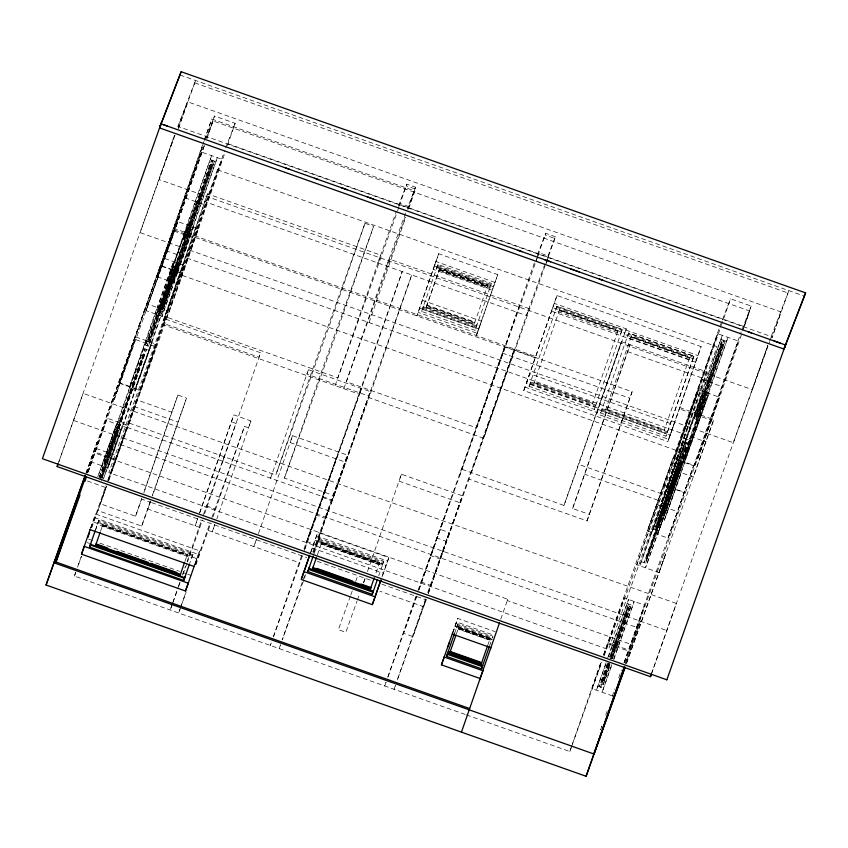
<?xml version="1.0" encoding="UTF-8"?>
<svg xmlns="http://www.w3.org/2000/svg" width="848" height="848" viewBox="0 0 848 848"><rect width="100%" height="100%" fill="white"/><g stroke="black" fill="none" stroke-linecap="round" stroke-linejoin="round"><path stroke-width="0.64" stroke-dasharray="4.24 3.18" d="M408.036 209.021L415.541 187.228L406.817 184.143L397.733 207.601M58.947 461.577L83.125 393.366L676.418 603.479L651.338 674.192M174.54 135.192L159.095 179.564L752.377 389.688L767.832 345.316L651.264 674.33M178.663 127.709L187.684 101.813L780.966 311.937L771.956 337.833L788.863 290.641L769.624 340.43M178.239 128.938L195.581 80.518L177.274 127.878M98.686 442.921L96.99 442.317L90.27 461.619L112.604 469.538L155.809 346.747L135.182 339.444L88.012 472.696M204.379 145.782L174.964 230.232L535.311 357.856L535.777 356.573L173.723 228.345L105.979 417.82L128.313 425.728M87.111 472.612L203.191 145.612M87.588 472.855L106.159 420.354L126.797 427.657L108.226 480.159M87.673 472.845L106.159 420.354M119.356 382.777L146.863 303.796L167.501 311.099L139.994 390.08L119.356 382.777L202.492 145.04M86.178 473.099L165.964 250.648L203.997 141.404M204.432 140.164L211.788 119.049L414.895 190.98L408.376 209.657M112.699 398.507L114.395 399.111L135.182 339.444M157.368 276.787L201.305 151.993L221.943 159.297L194.436 238.277L178.006 284.091L157.368 276.787L201.305 151.993M145.973 310.633L177.476 221.508L198.103 228.812L182.627 273.257L166.611 317.936L145.973 310.633L177.476 221.508M204.188 145.644L166.992 252.45L165.296 251.856M227.412 145.527L235.14 123.331L214.502 116.028L206.774 138.224L213.028 120.935L749.674 310.993L742.753 330.868M206.976 138.319L213.028 120.935M97.902 476.502L116.483 424L97.986 476.491M129.786 386.9L102.279 465.881L118.402 420.831L124.073 422.834L107.95 467.884L135.447 388.903M117.989 422.071L145.496 343.09L129.373 388.151L135.033 390.154L151.156 345.104L123.66 424.085M107.834 452.609L98.675 478.929L106.869 456.107M106.837 456.224L116.96 427.148L107.802 452.726L109.222 453.235L118.381 427.646L108.258 456.722M171.89 269.547L156.286 314.279L173.607 266.134L160.378 304.061L163.219 305.068L176.448 267.141M145.612 345.284L158.841 307.368L161.671 308.365L148.442 346.291L145.612 345.284L160.505 303.764L163.335 304.771L148.442 346.291M188.203 224.02L172.6 268.752L178.26 270.766L193.863 226.024L188.203 224.02L171.773 269.834M119.822 421.329L145.029 348.952L105.587 461.026L120.331 419.813L121.741 420.311L106.996 461.524L132.203 389.147M183.624 239.306L211.618 160.155L198.39 198.072L201.22 199.079L214.449 161.152L163.749 304.421L201.347 198.782L198.517 197.785L183.624 239.306L186.454 240.302M99.894 479.968L109.244 453.118M116.028 433.72L131.652 388.882M185.044 235.299L196.853 201.379L199.683 202.386L187.874 236.295M120.384 421.604L143.757 354.835L108.279 455.652L121.041 420.067M160.261 307.866L147.033 345.793L161.926 304.273M162.01 307.114L160.601 306.616L173.384 269.908M121.232 421.827L146.439 349.45L101.537 477.583L118.148 430.551M161.798 304.559L210.908 164.406L185.754 235.543M161.3 306.87L199.927 198.284M102.163 478.028L119.791 428.155L110.441 455.016L109.01 454.507L100.764 477.551M174.317 270.894L149.153 342.03L198.273 201.877M199.81 198.58L213.039 160.654L198.146 202.174M161.618 308.184L163.039 308.683L191.033 229.532L151.644 342.91L145.983 340.896L173.607 261.629L157.177 307.442M177.561 271.551L161.957 316.293L178.387 270.47L172.727 268.466M90.694 527.965L95.633 514.036L199.63 550.871L194.521 565.436M335.119 385.649L380.657 255.142L207.537 193.832L162 324.339L359.51 394.288L306.34 542.55L402.238 271.583L359.51 394.288M465.107 714.429L74.423 576.068L75.726 572.336M81.366 556.15L77.454 567.354L81.514 556.299M91.277 527.668L105.947 485.544M107.685 480.562L224.699 150.478M207.537 193.832L164.798 316.537L337.917 377.848L397.224 211.926M106.445 486.084L97.902 510.591L141.69 526.099L150.276 502.154L141.669 499.112L135.521 516.252L100.34 503.797L106.382 486.455M108.576 479.957L136.57 399.758L171.752 412.213L143.715 492.72M108.533 480.265L136.57 399.758M139.994 390.08L183.931 265.286L163.293 257.972M204.569 513.835L260.601 352.779L165.498 319.092L127.677 427.562L332.437 500.087L370.258 391.617L308.439 369.717L306.849 374.159L368.668 396.048M178.006 284.091L221.943 159.297M166.611 317.936L198.103 228.812M108.724 480.434L182.246 275.409L225.049 152.502M95.464 530.127L98.506 521.372L192.75 554.751M95.411 530.307L98.887 520.301L193.132 553.68L189.751 563.316M100.467 531.442L103 524.212L102.258 526.258M135.521 516.252L141.987 497.67M143.821 492.911L177.9 395.073L186.507 398.115L152.439 495.963M141.69 526.099L150.319 501.327M152.47 495.137L186.507 398.115M150.393 501.613L147.806 509.044L199.831 527.467L187.461 561.959M197.722 518.372L195.135 525.802L197.605 518.912M199.45 513.411L233.825 414.884L250.944 420.947L216.876 518.785M199.757 512.722L233.825 414.884M184.949 561.365L187.482 554.126L186.74 556.182M172.833 602.525L178.027 587.59M178.462 586.339L180.2 581.368M182.362 575.145L185.373 566.506M187.079 561.599L201.707 519.591M203.435 514.63L236.051 423.428L231.366 421.763M199.831 527.467L202.418 520.036M194.701 564.8L196.831 558.652L92.835 521.827M180.804 606.786L178.652 612.977L179.977 609.288M181.239 605.546L185.988 591.925M195.475 564.673L210.134 522.569M211.862 517.609L244.478 426.406L248.475 427.827L250.944 420.947M195.877 564.938L210.834 523.015M212.996 516.824L244.478 426.406M214.841 524.435L212.254 531.866L214.724 524.976M308.439 369.717L270.618 478.187L272.208 473.756M129.267 423.131L275.791 475.028L312.022 370.989L365 223.268L373.629 226.321L337.398 330.36L284.419 478.081L334.027 495.645L313.453 553.013M365 223.268L328.77 327.307L275.791 475.028M256.435 539.158L253.849 546.589L256.319 539.71M258.47 533.519L292.539 435.671L347.479 455.132L313.092 553.659M284.419 478.081L320.65 374.042L373.629 226.321M397.648 210.728L398.899 207.135M399.313 205.937L406.817 184.143L406.309 185.85L415.032 188.934M343.843 388.744L389.094 259.022L528.94 308.555L483.699 438.278L369.018 397.659L411.746 274.943L331.6 500.67L322.092 497.31L328.155 480.138M407.814 209.424L415.541 187.228L407.422 208.216M405.111 217.417L346.355 381.727L476.512 427.827L537.77 256.319M369.071 322.579L405.81 217.067M271.201 642.975L270.342 645.455L271.667 641.756M273.363 636.784L302.259 553.808M303.987 548.847L336.168 458.885M273.438 636.827L302.524 555.493M304.252 550.532L338.638 452.005M310.495 552.854L317.767 532.449L388.85 557.624L382.109 576.969M310.718 552.673L317.767 532.449M304.591 575.601L282.193 639.922L303.923 579.597M312.806 552.016L347.479 455.132M334.027 495.645L370.258 391.617M313.983 553.903L319.378 538.448L383.794 561.27L378.78 575.665M317.353 554.952L321.837 542.126L379.586 562.574L375.282 574.944M494.946 282.416L435.925 261.513L416.909 315.891L438.713 253.732L497.734 274.635L477.18 333.285L418.159 312.382M421.615 311.417L438.013 264.438L491.501 283.38L475.092 330.36L421.615 311.417L423.512 306.033L476.989 324.975L475.092 330.36M426.576 306.128L426.957 305.057L474.901 322.039L474.52 323.109L426.576 306.128L438.957 270.576L439.667 268.604L487.611 285.585L473.831 325.134L474.212 324.063M439.667 268.604L425.876 308.153L426.268 307.082M363.591 582.682L365.318 577.721M367.47 571.531L401.422 474.233L462.361 495.815L428.282 593.664M382.003 576.82L388.85 557.624M497.734 274.635L475.929 336.794L481.516 321.222L422.484 300.319M387.737 677.287L416.198 595.55M417.926 590.59L439.826 529.269L449.175 532.576L428.039 593.271M416.538 596.155L403.606 633.308L412.944 636.615L425.887 599.462M418.7 589.954L504.666 346.578L632.11 391.723L587.049 520.926L469.039 479.131L514.111 349.927L446.281 541.289L436.837 537.95L442.9 520.778M416.909 595.996L387.79 677.393M419.06 589.805L450.542 499.387M459.605 475.792L504.666 346.578M476.512 427.827L534.357 262.975M537.961 255.524L545.699 233.327L555.398 236.762L554.878 238.468L545.179 235.034L545.699 233.327L536.137 258.015M425.548 598.858L397.076 680.605L426.131 599.854L381.367 583.996M427.699 592.667L449.175 532.576M426.247 599.303L423.661 606.733L379.925 591.247M428.41 593.112L462.361 495.815M523.757 390.568L529.809 373.714L673.906 424.753L667.864 441.607L523.757 390.568L552.684 307.623L624.732 333.137M557.009 295.56L526.555 382.787L598.603 408.301L596.642 413.76L668.69 439.285L701.105 346.599L557.009 295.56L551.423 311.131L695.53 362.17L667.864 441.607M529.078 386.306L556.977 306.298L622.262 329.416L594.363 409.436L529.078 386.306L530.615 382.035L595.9 405.153L594.363 409.436M559.627 309.605L533.964 383.264L534.346 382.194L592.869 402.917L592.487 403.987L618.15 330.328L559.627 309.605L559.235 310.665L617.768 331.398L618.15 330.328M452.652 633.053L456.51 621.966L492.688 634.781M452.62 633.244L457.772 618.457L495.2 631.707M454.549 633.403L457.878 623.895L492.921 636.307L491.384 640.579M456.288 634.272L458.821 627.001L490.239 638.131L487.939 644.724M489.497 646.134L491.766 639.519L456.722 627.107M500.786 619.178L507.74 599.26L94.033 452.737M461.937 469.294L563.994 505.44L621.446 341.68L706.766 371.901L664.037 494.607L578.707 464.397L621.446 341.68M596.642 413.76L626.269 328.865L554.221 303.351M600.702 413.018L628.601 332.999L693.887 356.118L665.987 436.137L600.702 413.018L602.239 408.736L667.524 431.865L665.987 436.137M631.251 336.306L605.589 409.966L605.97 408.895L664.493 429.629L664.111 430.699L689.774 357.029L631.251 336.306L630.859 337.377L689.392 358.1L689.774 357.029M572.601 508.482L630.053 344.733L572.601 508.482L589.381 514.429M587.049 520.926L632.11 391.723M667.524 431.865L693.834 356.319L628.548 333.19M466.358 714.875L569.803 751.508L571.965 745.307M572.4 744.067L601.359 660.889M603.522 654.677L720.948 323.47M612.595 695.954L591.968 688.64L601.476 661.323M603.638 655.122L624.033 597.893L644.671 605.196L628.665 651.137L608.037 643.833L624.033 597.893M647.459 530.837L672.941 458.461L693.569 465.764L677.573 511.704L668.086 538.141L647.459 530.837L672.941 458.461M664.334 485.533L636.753 564.736L659.076 572.644L665.563 554.041L663.857 553.437L719.274 397.171L698.635 389.868L664.334 485.533L684.961 492.836M673.831 458.259L717.673 333.72L738.301 341.023L710.804 420.004L694.459 465.573L673.831 458.259L717.673 333.72M698.635 389.868L671.054 469.071L693.388 476.979L713.772 419.612L679.873 407.612L679.418 408.895L711.61 420.29L742.318 332.109M604.115 655.843L677.626 450.85L720.864 326.713M721.288 325.473L730.52 298.782L751.148 306.086L743.42 328.282M706.766 371.901L661.567 501.497L584.855 474.318M606.066 662.68L596.451 690.23L606.256 662.829M607.793 657.73L612.542 644.109L618.203 646.112L613.454 659.733M686.223 439.105L703.374 391.278L709.034 393.281L691.883 441.119L684.643 438.554L653.055 529.269L658.726 531.272L690.314 440.557L673.153 488.384M661.429 505.991L677.425 460.051L667.726 487.165L673.386 489.169L683.085 462.054M607.486 663.189L599.292 686.71L607.73 663.115M609.638 656.999L628.516 603.999L609.882 657.179M669.136 487.664L654.476 529.767L701.89 395.465L707.55 397.479M608.302 663.2L601.476 682.788L608.44 663.369M610.433 657.073L627.743 608.44L610.613 657.306M703.374 391.278L658.557 518.552L686.35 438.808L692.01 440.822L664.217 520.555L656.977 517.99L639.827 565.817L667.62 486.084L673.28 488.098L645.498 567.831L662.648 519.994M609.14 663.062L600.713 687.219L609.097 663.836M610.624 658.737L615.457 644.925L616.867 645.434L612.235 658.726M694.417 418.785L707.635 380.869L710.476 381.876L697.247 419.792L694.417 418.785L709.225 377.498L712.055 378.494L665.118 511.259L679.057 472.4M657.009 527.064L658.419 527.562L687.855 442.985L686.435 442.486L659.617 519.421L661.037 519.93M609.426 664.525L603.956 680.244L609.606 664.461M611.535 658.483L629.216 608.779L611.79 658.398M609.341 662.998L601.826 684.007L603.235 684.516L610.136 664.779M697.247 415.287L709.055 381.377M662.871 515.361L689.689 438.416L691.109 438.914L664.291 515.86M710.518 378.272L723.747 340.366L695.826 419.283L710.635 377.996M678.347 472.156L723.037 344.606L697.946 415.541M611.737 664.694L602.122 692.244L611.482 666.072M704.328 399.811L657.613 534.431L679.831 472.516M679.757 472.654L706.575 395.709L705.165 395.21L689.615 438.554L691.035 439.052L706.575 395.709M660.041 514.354L665.701 516.358L709.034 393.281M601.879 726.153L600.585 729.884L601.921 726.153M605.769 714.97L607.507 710.009M612.256 696.346L614.853 688.894M618.754 677.711L621.34 670.259M623.937 662.807L741.152 332.003M624.276 662.426L644.671 605.196M668.086 538.141L693.569 465.764M625.432 663.316L640.346 621.181L625.633 663.412M694.459 465.573L738.301 341.023M699.865 458.376L698.169 457.772L719.274 397.171M626.63 663.242L713.772 419.612M57.982 464.206L174.518 135.224M175.027 135.139L140.068 232.617L733.35 442.741L769.634 341.564M204.241 140.079L211.788 119.049M85.871 473.332L96.99 442.317M114.395 399.111L174.964 230.232M195.188 201.464L211.618 155.64L183.995 234.917L189.655 236.921L217.289 157.643L200.849 203.467M146.11 340.61L129.68 386.423L157.304 307.156L162.964 309.16L135.341 388.437L151.771 342.613M184.122 234.62L167.681 280.444L195.316 201.167L200.976 203.17L173.352 282.448L189.782 236.624M188.203 228.525L159.127 310.781L175.027 266.643M160.601 306.616L173.946 269.399L175.356 269.897L212.329 164.915L174.72 270.544M101.304 480.477L110.431 455.005M163.039 308.683L177.921 267.162L176.511 266.664L160.537 311.28L174.847 270.258L176.267 270.756L164.448 304.676L163.039 304.178M162.848 309.456L179.278 263.633M177.433 271.848L193.863 226.024M167.501 311.099L183.931 265.286M165.498 319.092L163.908 323.533L259.011 357.209L260.601 352.779M90.471 528.41L95.633 514.036M108.321 480.085L115.752 459.383L95.114 452.069M74.423 576.068L75.758 572.358M91.701 527.891L106.519 486.582M98.887 520.301L97.361 524.573L191.595 557.952L193.132 553.68M171.752 412.213L177.9 395.073M222.78 461.248L224.37 456.818M172.875 602.61L178.175 587.823M178.621 586.593L180.391 581.664M183.041 574.276L187.016 563.189M194.044 566.443L199.63 550.871M180.423 608.048L186.157 592.042M292.539 435.671L290.08 442.561L345.009 462.012M377.858 262.944L396.387 211.269M399.355 205.746L400.15 203.541L408.874 206.626L408.079 208.841M386.582 266.028L405.98 211.926M414.428 192.263L414.895 190.98M376.374 301.559L376.83 300.277M318.7 507.274L315.933 515.001L325.441 518.361L328.208 510.634M359.828 392.921L361.418 388.479L304.612 549.886M315.848 545.921L369.018 397.659M304.358 578.368L305.683 574.668M319.378 538.448L317.852 542.731L382.268 565.542L383.794 561.27M321.837 542.126L321.106 544.151L378.855 564.609L379.586 562.574M438.713 253.732L433.127 269.304L492.147 290.207M438.013 264.438L436.476 268.721L489.964 287.663L491.501 283.38M350.383 596.176L338.363 629.693L345.814 632.332L356.944 601.296M350.828 594.936L352.609 589.964M355.683 581.368L357.739 575.633M401.422 474.233L398.963 481.123L459.892 502.705M357.39 600.055L359.616 593.844M363.548 582.862L365.202 578.272M487.611 285.585L486.9 287.557L438.957 270.576M519.506 305.206L474.255 434.929L421.085 583.191M536.243 260.453L537.038 258.248M537.431 257.135L539.021 252.725L548.72 256.16L547.14 260.58M433.455 547.914L430.678 555.641L440.123 558.98L442.889 551.253M544.946 263.929L526.428 315.562L204.739 201.633M545.953 263.887L546.737 261.682M430.53 586.54L469.039 479.131M471.371 472.633L555.398 236.762L546.79 258.979M556.977 306.298L555.387 310.771L620.672 333.889L622.262 329.416M452.609 632.831L457.772 618.457M457.878 623.895L456.341 628.167L490.176 640.155M458.821 627.001L458.09 629.036L489.508 640.155L490.239 638.131M507.74 599.26L507.274 600.543L631.919 644.681M626.269 328.865L624.308 334.324L696.356 359.838M563.994 505.44L578.707 464.397M628.601 332.999L627.011 337.472L692.297 360.591L693.834 356.319M693.887 356.118L693.505 357.188L628.22 334.07M695.53 362.17L701.105 346.599M591.968 688.64L601.783 661.26M604.02 655.038L608.037 643.833M569.803 751.508L571.139 747.788M571.584 746.547L601.879 662.055M667.493 486.381L684.643 438.554M705.981 380.932L722.326 335.363L694.703 414.63L700.363 416.633L727.987 337.366L711.652 382.936M612.457 644.289L628.527 599.483L612.436 645.604L618.107 647.607L634.187 601.486L618.118 646.293M694.819 414.343L678.474 459.913L706.098 380.657L711.769 382.66L684.145 461.916L700.48 416.347M608.472 656.681L612.521 645.423M677.732 463.708L668.86 488.501L670.27 488.999L678.029 467.375M707.518 381.155L722.326 339.857L709.098 377.773L711.938 378.78L725.157 340.864L710.348 382.151M664.058 505.228L656.352 526.703L677.266 467.28L644.141 562.637L665.818 502.429L667.238 502.928M686.435 442.486L670.895 485.83L672.379 486.19L647.098 558.779L645.678 558.281M671.669 485.936L685.608 447.087L658.832 524.159L666.528 502.684M671.033 489.095L678.739 467.619L645.561 563.136L661.101 519.792M615.372 645.116L629.937 604.507L615.245 646.632L613.825 646.134M660.327 519.676L646.388 558.535L679.142 464.216L655.896 530.265L665.595 503.108L667.016 503.617M672.305 486.328L687.855 442.985M610.889 658.769L616.39 643.409L617.8 643.908L612.51 658.673M611.302 657.688L615.266 646.611M680.562 464.715L671.743 489.349L670.333 488.84M658.419 527.562L678.411 472.018M616.782 645.614L631.347 605.006L617.715 644.088L616.305 643.59M603.235 684.516L610.316 664.715M613.687 659.914L618.192 647.427M664.217 520.555L681.379 472.718M743.293 328.791L749.674 310.993M624.647 662.786L663.857 553.437M698.169 457.772L712.066 419.007M626.343 663.38L665.563 554.041M770.079 340.334L771.404 336.624L178.122 126.511L187.684 101.813M205.894 138.256L214.502 116.028M225.579 148.029L235.14 123.331M722.39 319.77L730.52 298.782M742.064 329.543L751.148 306.086M179.999 74.995L804.445 296.153M194.754 82.871L788.046 292.995M228.07 143.821L744.088 326.575M720.906 339.359L726.577 341.362M210.209 159.647L215.869 161.65M720.917 343.853L723.747 344.86M210.198 164.162L213.039 165.159M625.845 330.052L697.893 355.566M556.924 306.488L622.209 329.618M556.595 307.368L621.881 330.487M437.632 265.509L491.109 284.451M437.25 266.579L490.727 285.522M434.388 265.784L493.409 286.698M559.426 310.135L617.959 330.858M436.858 267.65L490.345 286.592M631.05 336.836L689.583 357.57M439.476 269.134L487.42 286.115M439.338 269.505L487.282 286.486M439.147 270.046L487.091 287.027M627.584 351.613L704.296 378.78M701.328 379.289L721.966 386.593M184.875 197.807L205.502 205.11M703.628 399.556L705.038 400.055M426.767 305.598L474.71 322.579M426.067 307.612L474.021 324.593M423.12 307.103L476.629 326.088M422.76 308.206L476.247 327.148M419.696 308.11L478.717 329.013M422.378 309.276L475.866 328.218M186.783 228.027L192.443 230.031M188.192 233.041L189.613 233.539M186.73 232.691L188.139 233.189M173.798 230.963L194.436 238.277M502.334 353.086L629.778 398.221M165.964 250.648L706.002 441.903M534.155 382.724L592.678 403.457M605.779 409.436L664.302 430.159M530.233 383.105L595.519 406.224M529.841 384.176L595.137 407.294M601.857 409.807L667.143 432.936M598.179 409.489L670.227 435.003M601.465 410.877L666.761 433.996M688.83 444.744L683.159 442.741L651.942 532.427L661.652 505.313L667.312 507.316M525.018 387.059L597.066 412.573M684.898 446.832L686.308 447.331M176.384 266.95L177.804 267.449M172.197 265.636L177.857 267.639M162 265.954L182.627 273.257M161.449 266.187L182.087 273.491M172.197 270.141L175.027 271.148M182.246 275.409L677.626 450.85M679.895 455.917L685.555 457.92M169.102 276.437L174.773 278.441M676.312 463.209L681.972 465.213M676.556 467.025L679.449 467.873M675.58 471.011L681.251 473.014M663.454 484.897L684.092 492.2M157.707 310.273L163.378 312.287M663.348 504.973L664.758 505.472M656.935 504.401L677.573 511.704M664.408 511.005L665.828 511.514M656.861 518.287L662.521 520.29M135.797 336.953L156.424 344.267M658.122 523.905L659.532 524.403M655.642 526.449L657.062 526.947M143.609 348.454L149.269 350.457M144.457 355.079L143.047 354.581L130.285 390.165L131.694 390.663M641.311 561.63L646.971 563.634M131.09 382.416L136.761 384.43M119.473 383.243L140.1 390.557M134.132 406.552L177.921 422.06M627.096 603.5L632.767 605.504M115.551 426.65L121.211 428.653M628.506 608.525L629.926 609.034M627.043 608.186L628.453 608.684M118.858 430.795L115.985 429.904M73.681 420.491L666.963 630.615M120.246 444.479L637.961 627.827M96.089 448.444L116.717 455.758M107.569 455.397L108.979 455.895M104.166 460.528L109.837 462.531M316.505 535.957L387.589 561.132M318.996 539.519L383.413 562.33M607.963 642.699L628.591 650.013M318.615 540.589L383.031 563.401M314.968 540.229L386.052 565.404M321.646 542.656L379.395 563.114M318.233 541.66L382.649 564.471M321.487 543.08L379.236 563.538M321.456 543.197L379.204 563.644M321.297 543.621L379.045 564.068M206.456 505.959L214.883 508.948M306.573 541.416L315.403 544.543M420.947 581.929L430.286 585.237M312.181 548.02L383.264 573.195M100.827 477.329L102.248 477.827M151.527 502.599L306.828 557.602M317.364 561.334L371.413 580.477M87.471 481.028L105.671 487.483M208.248 530.445L299.938 562.924M457.496 624.965L492.54 637.378M457.114 626.036L492.158 638.449M454.973 626.237L492.402 639.498M458.471 627.965L489.89 639.095M458.439 628.071L489.858 639.201M458.28 628.495L489.699 639.625M603.246 679.99L604.666 680.488M600.766 682.534L602.186 683.032M597.872 686.212L603.543 688.216M94.372 517.545L198.368 554.38M98.124 522.442L192.369 555.811M102.809 524.742L187.291 554.666M102.65 525.198L187.132 555.111M102.46 525.728L186.931 555.652M88.669 539.158L92.411 540.483M99.873 543.123L179.5 571.329M183.232 572.654L186.592 573.842M187.715 574.234L191.076 575.432M87.058 542.55L89.528 543.42M108.512 452.98L100.255 476.682L116.695 430.159L108.512 452.98M159.551 307.612L147.743 341.532L172.897 270.395L159.551 307.612M112.063 454.104L103.573 478.516L122.144 426.014L112.074 454.115M172.398 603.776L170.225 609.998L172.441 603.84M280.476 644.872L279.183 648.582L280.508 644.883M386.01 682.248L384.716 685.958L386.031 682.29M395.359 685.555L394.066 689.265L395.38 685.597M708.345 381.123L696.537 415.043L721.616 344.108L708.345 381.123M217.427 169.78L108.83 472.601L608.472 649.557L717.069 346.737L217.427 169.78"/><path stroke-width="1.27" d="M784.951 346.376L785.757 344.14L784.262 348.369L805.6 292.878L181.165 71.72L160.813 124.38L42.4 458.694L666.846 679.789M161.321 122.96L161.025 123.819M651.338 674.192L650.448 676.683L57.155 466.559L57.982 464.206M624.838 668.213L586.095 776.28L46.046 585.014L84.98 475.823M85.818 476.343L55.968 562.044L79.998 495.031M188.5 582.618L185.489 591.003L81.493 554.168L90.27 529.194M87.853 537.494L89.57 532.586M90.291 544.946L184.525 578.325L183.762 580.456L89.517 547.087L95.177 530.827M180.603 573.852L180.221 574.923L95.739 545.01L100.085 532.512M180.221 574.923L184.567 562.425M183.762 580.456L189.422 564.206M185.489 591.003L194.266 566.019M309.647 555.27L301.231 579.46L372.314 604.635L375.325 596.25M309.499 555.949L304.019 571.669L375.113 596.844L381.006 579.915M309.35 567.206L308.958 568.277L373.374 591.088L372.23 594.353L307.813 571.541L313.177 556.182M361.057 584.039L370.883 587.526L370.502 588.597L312.753 568.139L316.516 557.348M370.502 588.597L374.265 577.795M372.23 594.353L377.243 579.947M372.314 604.635L380.741 580.445M480.127 678.538L441.458 664.843L452.397 633.636M447.903 646.801L449.62 641.872M448.02 652.123L447.638 653.193L482.682 665.606L481.558 668.818L446.514 656.405L454.56 633.318M481.706 662.606L481.325 663.677L449.906 652.547L455.938 635.216M481.325 663.677L487.547 645.816M481.558 668.818L489.254 646.717M461.45 732.131L499.514 622.867M586.095 776.28L624.128 667.047M594.522 752.77L624.34 667.143M650.448 676.683L651.264 674.33M160.24 125.992L159.562 127.91L784.008 349.069L784.813 346.758M181.165 71.72L159.827 127.221L161.311 122.981M160.367 125.61L161.003 123.829L785.449 344.988M666.835 679.842L785.259 345.528L805.6 292.878M57.155 466.559L58.046 464.068M46.046 585.014L85.288 475.59M84.895 481.388L86.231 477.657M81.493 554.168L84.503 545.783M89.517 547.087L90.672 543.875M95.739 545.01L96.121 543.939L107.304 547.893M185.118 576.608L184.737 577.679L90.503 544.299M301.665 578.262L304.241 571.075M307.813 571.541L308.587 569.4L372.993 592.211M312.753 568.139L313.135 567.079M441.458 664.843L444.458 656.458M446.514 656.405L447.278 654.274L482.321 666.687M449.906 652.547L450.288 651.476L480.498 662.171M490.398 649.006L490.854 647.724L452.185 634.028M479.671 679.82L483.137 670.153M469.209 709.84L469.675 708.557L54.272 561.44M625.008 667.111L593.854 753.989L53.816 562.722M163.526 124.709L167.268 126.034M285.914 168.052L289.666 169.377M314.64 178.228L318.392 179.553M340.864 187.514L347.108 189.719M367.099 196.8L373.343 199.015M489.487 240.143L493.229 241.479M518.213 250.319L521.955 251.644M544.437 259.605L550.681 261.82M570.662 268.901L579.407 271.996M599.388 279.066L603.129 280.402M748 331.706L751.752 333.031M774.224 340.991L780.478 343.207M316.823 568.383L352.45 580.997M312.944 567.609L370.693 588.056M313.643 569.591L370.163 589.604M450.097 652.017L481.516 663.136M449.578 653.522L480.996 664.641M90.047 529.608L194.044 566.443M444.246 657.052L482.925 670.747M117.236 551.412L148.305 562.415M150.785 563.295L176.872 572.538M95.93 544.469L180.412 574.393M95.548 545.561L119.155 553.924M121.646 554.804L178.79 575.039M84.281 546.388L188.277 583.212"/></g></svg>
